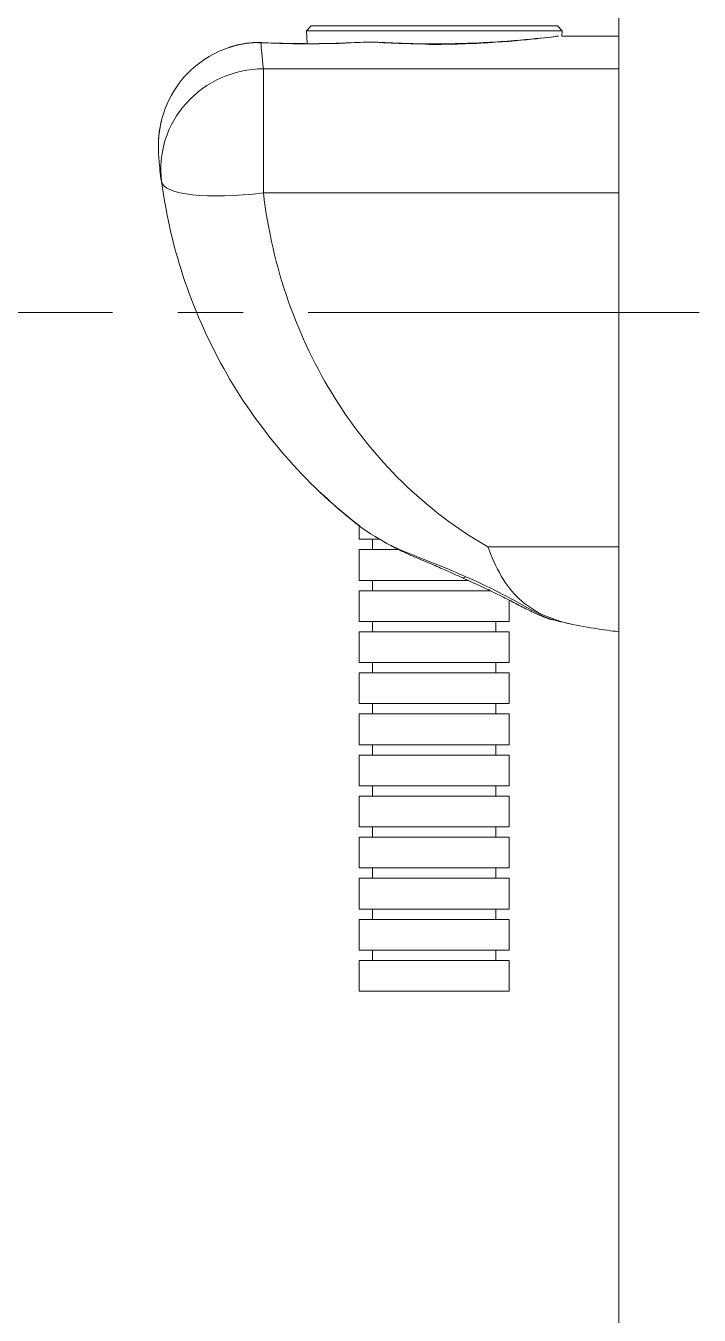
# Model space of a CAD drawing. Extents: x 900 to 2324, y -1513 to 827.
# Drawn here: x 1935.2 to 2000.8, y 268.6 to 394.2 of the extents above; entities that cross this region are included whole.
import ezdxf

# ---------------------------------------------------------------- set-up
doc = ezdxf.new("R2010")
doc.units = 0
doc.header["$LTSCALE"] = 4
doc.header["$MEASUREMENT"] = 0
doc.linetypes.add('CENTER2', pattern=[28.575, 19.05, -3.175, 3.175, -3.175])
doc.layers.get('0').update_dxf_attribs({"linetype": 'CONTINUOUS'})
doc.layers.add('1', color=7, linetype='CONTINUOUS')
doc.layers.add('Cneter', color=1, linetype='CENTER2', lineweight=13)
doc.layers.add('치수선', color=7, linetype='CONTINUOUS', lineweight=20)

msp = doc.modelspace()

# ---------------------------------------------------------------- linework, layer by layer
at = {"color": 5, "lineweight": 9, "ltscale": 0.5}
msp.add_line((1941.82, 366.27), (1728.57, 366.27), dxfattribs=at)
at = {"layer": '1', "color": 7, "linetype": 'Continuous', "lineweight": 18}
for p, q in [((1963, 394.17), (1962.54, 393.67)), ((1962.54, 393.67), (1962.62, 392.43)), ((1987.47, 393.67), (1962.54, 393.67)), ((1987, 394.17), (1963, 394.17)), ((1987.47, 393.67), (1987, 394.17)), ((1987.44, 393.17), (1987.47, 393.67)), ((1993, 393.17), (1987.44, 393.17)), ((1993, 389.99), (1993, 393.17)), ((1969.39, 392.57), (1968.07, 392.57)), ((1993, 377.9), (1993, 389.99)), ((1993, 343.45), (1993, 377.9)), ((1967.7, 345.46), (1967.7, 344.17)), ((1969.63, 344.17), (1967.7, 344.17)), ((1969, 344.17), (1969, 343.17)), ((1967.7, 343.17), (1967.7, 340.17)), ((1971.48, 343.17), (1967.7, 343.17)), ((1993, 335.17), (1993, 343.45)), ((1978.34, 340.17), (1967.7, 340.17)), ((1967.7, 339.17), (1967.7, 336.17)), ((1980.53, 339.17), (1967.7, 339.17)), ((1969, 340.17), (1969, 339.17)), ((1982.3, 336.17), (1982.3, 338.25)), ((1982.3, 336.17), (1967.7, 336.17)), ((1969, 336.17), (1969, 335.17)), ((1981, 335.17), (1981, 336.17)), ((1967.7, 335.17), (1967.7, 332.17)), ((1982.3, 335.17), (1967.7, 335.17)), ((1982.3, 332.17), (1982.3, 335.17)), ((1982.3, 332.17), (1967.7, 332.17)), ((1969, 332.17), (1969, 331.17)), ((1981, 331.17), (1981, 332.17)), ((1967.7, 331.17), (1967.7, 328.17)), ((1982.3, 331.17), (1967.7, 331.17)), ((1982.3, 328.17), (1982.3, 331.17)), ((1982.3, 328.17), (1967.7, 328.17)), ((1969, 328.17), (1969, 327.17)), ((1981, 327.17), (1981, 328.17)), ((1967.7, 327.17), (1967.7, 324.17)), ((1982.3, 327.17), (1967.7, 327.17)), ((1982.3, 324.17), (1982.3, 327.17)), ((1982.3, 324.17), (1967.7, 324.17)), ((1969, 324.17), (1969, 323.17)), ((1981, 323.17), (1981, 324.17)), ((1967.7, 323.17), (1967.7, 320.17)), ((1982.3, 323.17), (1967.7, 323.17)), ((1982.3, 320.17), (1982.3, 323.17)), ((1982.3, 320.17), (1967.7, 320.17)), ((1969, 320.17), (1969, 319.17)), ((1981, 319.17), (1981, 320.17)), ((1967.7, 319.17), (1967.7, 316.17)), ((1982.3, 319.17), (1967.7, 319.17)), ((1982.3, 316.17), (1982.3, 319.17)), ((1982.3, 316.17), (1967.7, 316.17)), ((1967.7, 315.17), (1967.7, 312.17)), ((1982.3, 315.17), (1967.7, 315.17)), ((1969, 316.17), (1969, 315.17)), ((1981, 315.17), (1981, 316.17)), ((1982.3, 312.17), (1982.3, 315.17)), ((1982.3, 312.17), (1967.7, 312.17)), ((1969, 312.17), (1969, 311.17)), ((1981, 311.17), (1981, 312.17)), ((1967.7, 311.17), (1967.7, 308.17)), ((1982.3, 311.17), (1967.7, 311.17)), ((1982.3, 308.17), (1982.3, 311.17)), ((1982.3, 308.17), (1967.7, 308.17)), ((1969, 308.17), (1969, 307.17)), ((1981, 307.17), (1981, 308.17)), ((1967.7, 307.17), (1967.7, 304.17)), ((1982.3, 307.17), (1967.7, 307.17)), ((1982.3, 304.17), (1982.3, 307.17)), ((1982.3, 304.17), (1967.7, 304.17)), ((1969, 304.17), (1969, 303.17)), ((1981, 303.17), (1981, 304.17)), ((1967.7, 303.17), (1967.7, 300.17)), ((1982.3, 303.17), (1967.7, 303.17)), ((1982.3, 300.17), (1982.3, 303.17)), ((1982.3, 300.17), (1967.7, 300.17))]:
    msp.add_line(p, q, dxfattribs=at)
at = {"layer": '1', "color": 7, "linetype": 'Continuous', "lineweight": 13}
for p, q in [((1969.33, 392.56), (1968.11, 392.56)), ((1958.35, 389.99), (1958.35, 377.9)), ((1958.35, 389.99), (1993, 389.99)), ((1958.35, 377.9), (1993, 377.9)), ((1980.23, 343.45), (1993, 343.45))]:
    msp.add_line(p, q, dxfattribs=at)
at = {"layer": '1', "color": 7, "linetype": 'Continuous', "lineweight": 18, "extrusion": (6.12323e-17, -7.4988e-33, -1)}
for start, end in [(352.2682, 352.5557), (307.7566, 314.5231)]:
    msp.add_arc((-1998.82, 385.65), 50.81, start, end, dxfattribs=at)
at = {"layer": '1', "color": 7, "linetype": 'Continuous', "lineweight": 13}
for centre, major_axis, ratio, start_param, end_param in [((1958.12, 390.53), (0.09, 2), 0.357631, 6.276828, 6.405218), ((1958.35, 380.31), (-9.91, -1.31), 0.96772, 4.585417, 6.283185), ((1958.35, 380.31), (-9.91, -1.31), 0.239333, 0, 1.539235)]:
    msp.add_ellipse(centre, major_axis=major_axis, ratio=ratio, start_param=start_param, end_param=end_param, dxfattribs=at)
for points, knots in [([(1974.15, 392.37), (1974.39, 392.36), (1974.63, 392.36), (1977, 392.36), (1979.13, 392.44), (1982.77, 392.68), (1984.31, 392.83), (1986.45, 393.07), (1987.05, 393.16), (1987.15, 393.18), (1986.65, 393.11), (1984.71, 392.9), (1983.25, 392.75), (1979.7, 392.51), (1977.61, 392.42), (1973.38, 392.39), (1971.24, 392.45), (1969.33, 392.56)], [0, 0, 0, 0, 0.015967, 0.015967, 0.156543, 0.156543, 0.297119, 0.297119, 0.437696, 0.437696, 0.578272, 0.578272, 0.718848, 0.718848, 0.859424, 0.859424, 1, 1, 1, 1]), ([(1958.35, 377.9), (1958.79, 374.23), (1959.61, 370.73), (1961.96, 364.02), (1963.51, 360.81), (1967.2, 354.93), (1969.38, 352.2), (1974.35, 347.34), (1977.12, 345.22), (1980.23, 343.45)], [0, 0, 0, 0, 0.25, 0.25, 0.5, 0.5, 0.75, 0.75, 1, 1, 1, 1]), ([(1978.07, 340.53), (1979.9, 339.75), (1981.59, 338.88), (1984.5, 337.28), (1985.76, 336.53), (1986.63, 336.32)], [0, 0, 0, 0, 0.5, 0.5, 1, 1, 1, 1])]:
    msp.add_open_spline(points, degree=3, knots=knots, dxfattribs=at)
at = {"layer": '1', "color": 7, "linetype": 'Continuous', "lineweight": 18}
for points, knots in [([(1954.5, 391.87), (1952.93, 391.25), (1951.52, 390.25), (1948.85, 387.03), (1948, 384.5), (1948.14, 381.97)], [0, 0, 0, 0, 0.401499, 0.401499, 1, 1, 1, 1]), ([(1957.05, 392.5), (1956.93, 392.49), (1956.35, 392.44), (1955.49, 392.24), (1954.78, 391.99), (1954.51, 391.87)], [0, 0, 0, 0, 0.137714, 0.664904, 1, 1, 1, 1]), ([(1957.17, 392.52), (1957.16, 392.52), (1957.14, 392.52), (1957.13, 392.51), (1957.13, 392.51), (1957.13, 392.51)], [0, 0, 0, 0, 0.932119, 0.932119, 1, 1, 1, 1]), ([(1962.42, 392.43), (1961.92, 392.43), (1960.92, 392.44), (1959.5, 392.48), (1958.61, 392.51), (1958.21, 392.53)], [0, 0, 0, 0, 0.346493, 0.701474, 1, 1, 1, 1]), ([(1968.05, 392.57), (1967.68, 392.55), (1966.83, 392.51), (1965.46, 392.46), (1963.97, 392.43), (1962.94, 392.42), (1962.43, 392.43), (1962.42, 392.43)], [0, 0, 0, 0, 0.21806, 0.47613, 0.734344, 0.995673, 1, 1, 1, 1]), ([(1968.06, 392.57), (1968.07, 392.57), (1968.09, 392.57), (1968.11, 392.56), (1968.11, 392.56), (1968.11, 392.56)], [0, 0, 0, 0, 0.948259, 0.948259, 1, 1, 1, 1]), ([(1969.33, 392.56), (1969.33, 392.56), (1969.33, 392.56), (1969.36, 392.57), (1969.38, 392.57), (1969.4, 392.57)], [0, 0, 0, 0, 0.048294, 0.048294, 1, 1, 1, 1]), ([(1974.16, 392.42), (1973.68, 392.42), (1972.71, 392.43), (1971.28, 392.48), (1970.16, 392.53), (1969.56, 392.56), (1969.4, 392.57)], [0, 0, 0, 0, 0.28889, 0.587438, 0.888444, 1, 1, 1, 1]), ([(1948.13, 381.97), (1948.13, 381.93), (1948.14, 381.73), (1948.17, 381.21), (1948.25, 380.35), (1948.32, 379.63), (1948.39, 379.16), (1948.4, 379.12)], [0, 0, 0, 0, 0.068436, 0.333791, 0.637711, 0.966343, 1, 1, 1, 1]), ([(1967.55, 345.59), (1964.98, 347.6), (1962.58, 349.87), (1958.32, 354.79), (1956.43, 357.43), (1953.15, 363.12), (1951.78, 366.15), (1949.65, 372.39), (1948.89, 375.63), (1948.44, 379)], [0, 0, 0, 0, 0.25, 0.25, 0.5, 0.5, 0.75, 0.75, 1, 1, 1, 1]), ([(1971.12, 343.35), (1971.11, 343.35), (1971.11, 343.36), (1971.09, 343.37), (1971.07, 343.39), (1971.06, 343.44), (1971.06, 343.44), (1971.06, 343.44)], [0, 0, 0, 0, 0.102368, 0.102368, 0.924624, 0.924624, 1, 1, 1, 1]), ([(1971.12, 343.36), (1971.45, 343.2), (1972.3, 342.78), (1973.7, 342.19), (1975.23, 341.55), (1976.59, 340.96), (1977.4, 340.58), (1977.75, 340.41)], [0, 0, 0, 0, 0.154276, 0.391878, 0.62114, 0.832199, 1, 1, 1, 1]), ([(1980.23, 343.45), (1980.96, 341.37), (1981.95, 339.62), (1984.63, 337.12), (1986.35, 336.34), (1988.49, 335.89)], [0, 0, 0, 0, 0.5, 0.5, 1, 1, 1, 1]), ([(1977.75, 340.41), (1977.92, 340.34), (1978.64, 340.02), (1979.86, 339.46), (1981.39, 338.72), (1982.79, 338), (1984.07, 337.33), (1985.22, 336.79), (1986.04, 336.45), (1986.53, 336.34), (1986.65, 336.32)], [0, 0, 0, 0, 0.047473, 0.207278, 0.365783, 0.523982, 0.674192, 0.815613, 0.951346, 1, 1, 1, 1]), ([(1977.76, 340.43), (1977.8, 340.4), (1977.86, 340.41), (1977.97, 340.46), (1978.01, 340.48), (1978.06, 340.52), (1978.06, 340.53), (1978.07, 340.53)], [0, 0, 0, 0, 0.613027, 0.613027, 0.963392, 0.963392, 1, 1, 1, 1]), ([(1993, 335.17), (1993, 335.17), (1992.75, 335.2), (1992.08, 335.28), (1991.66, 335.34), (1990.38, 335.53), (1989.44, 335.7), (1988.49, 335.89)], [0, 0, 0, 0, 0.25, 0.25, 0.5, 0.5, 1, 1, 1, 1])]:
    msp.add_open_spline(points, degree=3, knots=knots, dxfattribs=at)
at = {"layer": '1', "color": 7, "linetype": 'Continuous', "lineweight": 13}
for points in [[(1957.13, 392.51), (1956.22, 392.42), (1955.34, 392.2), (1954.5, 391.87)], [(1958.12, 392.52), (1957.78, 392.53), (1957.45, 392.53), (1957.13, 392.51)], [(1968.11, 392.56), (1965, 392.39), (1961.34, 392.37), (1958.12, 392.52)], [(1958.12, 392.52), (1958.16, 391.99), (1958.22, 391.15), (1958.35, 389.99)], [(1971.06, 343.44), (1973.3, 342.4), (1975.82, 341.59), (1978.07, 340.53)]]:
    msp.add_open_spline(points, degree=3, dxfattribs=at)
at = {"layer": '1', "color": 7, "linetype": 'Continuous', "lineweight": 18}
for points, degree in [([(1958.21, 392.52), (1957.68, 392.56), (1957.18, 392.51)], 2), ([(1948.15, 381.75), (1948.07, 382.89), (1948.18, 384.03), (1948.47, 385.12)], 3), ([(1948.44, 379), (1948.43, 379.05), (1948.43, 379.1), (1948.42, 379.14)], 3), ([(1967.14, 345.92), (1967.27, 345.81), (1967.41, 345.7), (1967.55, 345.59)], 3), ([(1967.55, 345.59), (1968.62, 344.76), (1969.79, 344.06), (1971.06, 343.44)], 3), ([(1969.69, 344.18), (1970.16, 343.9), (1970.63, 343.63), (1971.12, 343.37)], 3), ([(1988.49, 335.89), (1987.86, 336.02), (1987.24, 336.16), (1986.63, 336.32)], 3)]:
    msp.add_open_spline(points, degree=degree, dxfattribs=at)
at = {"layer": 'Cneter', "lineweight": 5, "ltscale": 0.5}
msp.add_line((2000.82, 366.27), (1941.26, 366.27), dxfattribs=at)
at = {"layer": '치수선'}
msp.add_line((1993, 121.12), (1993, 592.8), dxfattribs=at)

doc.saveas('drawing.dxf')
